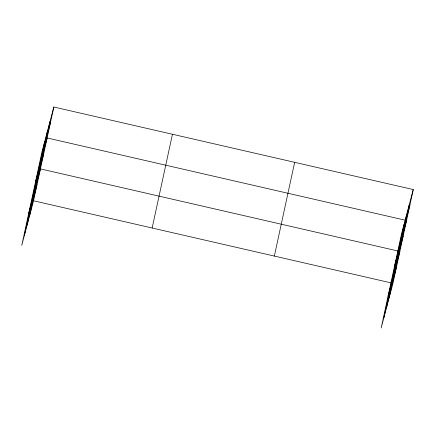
<?xml version="1.0" encoding="UTF-8"?>
<svg xmlns="http://www.w3.org/2000/svg" width="435" height="435" viewBox="0 0 435 435"><rect width="100%" height="100%" fill="white"/><g stroke="black" fill="none" stroke-linecap="round" stroke-linejoin="round"><path stroke-width="0.65" d="M24.371 235.509L44.653 141.761M27.073 225.286L47.355 131.533M29.694 215.363L49.976 121.61M53.831 107.021L42.032 151.684L21.75 245.438L33.549 200.774L53.831 107.021L413.25 189.562L392.968 283.315L381.169 327.979L401.451 234.226L413.25 189.562M152.158 228.011L172.439 134.263M274.36 256.079L294.642 162.326M383.79 318.056L404.071 224.302M386.492 307.828L406.774 214.074M389.113 297.904L409.395 204.151M46.632 137.079L50.487 122.491M35.338 182.624L47.138 137.96L406.556 220.501L394.757 265.165M39.938 168.019L43.794 153.43M28.645 213.558L40.444 168.9L399.863 251.441L388.063 296.104M33.142 199.426L36.997 184.837M406.051 219.621L409.906 205.032M399.357 250.56L403.212 235.971M392.56 281.967L396.415 267.378M33.549 200.774L390.994 282.864"/></g></svg>
